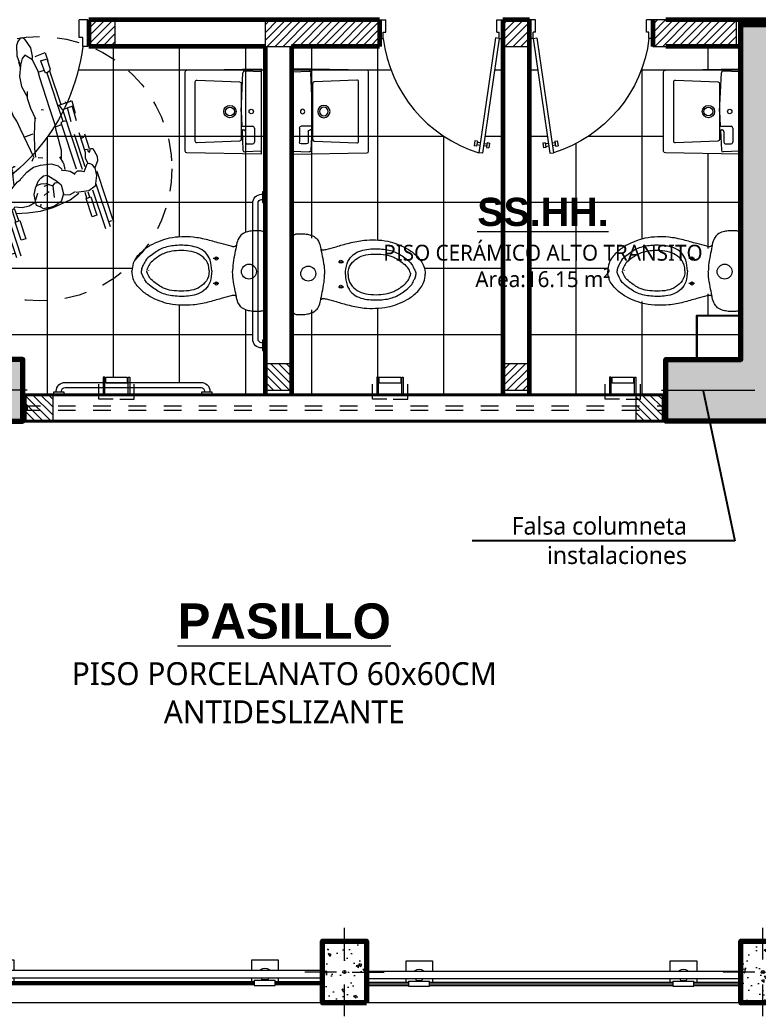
# Model space of a CAD drawing. Header units: millimetres. Extents: x 1 to 121, y 0 to 90.
# Drawn here: x 41.85 to 46.04, y 57.42 to 63.07 of the extents above; entities that cross this region are included whole.
import ezdxf
from ezdxf import colors
from ezdxf.entities.mleader import LeaderData, LeaderLine
from ezdxf.math import Vec2, Vec3

# ---------------------------------------------------------------- set-up
doc = ezdxf.new("R2010")
doc.units = ezdxf.units.MM
doc.linetypes.add('DASHED2', pattern=[0.375, 0.25, -0.125])
doc.linetypes.add('HIDDEN', pattern=[9.525, 6.35, -3.175])
for name, color, linetype, lineweight in [('05', 152, 'Continuous', 50), ('A-FLOR-HRAL', 11, 'Continuous', 9), ('COLUMNAS 50', 32, 'Continuous', 70), ('COLUMNETASSS', 211, 'Continuous', 20), ('Cotas varias El', 253, 'Continuous', 13), ('Equipamiento SR', 23, 'Continuous', 0), ('GRAFO 0 BLANCO', 7, 'Continuous', 0), ('GYF-RESERVORIOS', 14, 'Continuous', 30), ('Hatch', 251, 'Continuous', 0), ('letras sr', 7, 'Continuous', 5), ('Lineas Referencia', 73, 'Continuous', 13), ('muro bajo', 191, 'Continuous', 40), ('Muros el', 144, 'Continuous', 60), ('Proyeccciones', 1, 'DASHED2', 18), ('Puertas El', 21, 'Continuous', 15), ('Sanitarios el', 141, 'Continuous', 15), ('Structural - Bearing_Pen_No__20', 1, 'Continuous', 0), ('texturas', 252, 'Continuous', 0), ('Vanos', 140, 'Continuous', 5), ('VENTANAS  50', 161, 'Continuous', 9)]:
    doc.layers.add(name, color=color, linetype=linetype, lineweight=lineweight)
doc.styles.add('Generales', font='trebuc.ttf', dxfattribs={"height": 0.1})
doc.styles.add('Santa Rosa 1 50', font='trebuc.ttf')
pattern_1 = [(315, (-88.702768, -88.929755), (0.0224506403, 0.0224506403), [])]

# ---------------------------------------------------------------- blocks, each defined once
blk = doc.blocks.new('INODFLUX-P')
at = {"layer": 'Sanitarios el'}
for p, q in [((0.023, 0.2288), (0.0672, 0.2288)), ((0, -0.2121), (0, 0.2126)), ((0, 0.1438), (0, -0.0981)), ((0.2582, 0.0706), (0.2891, 0.0706)), ((0.2582, -0.071), (0.2891, -0.071)), ((0.023, -0.2282), (0.023, -0.2282)), ((0.023, -0.2282), (0.0672, -0.2282))]:
    blk.add_line(p, q, dxfattribs=at)
for centre, radius in [((0.2717, 0.0706), 0.00872), ((0.0867, 0.0033), 0.0425), ((0.2717, -0.071), 0.00872)]:
    blk.add_circle(centre, radius, dxfattribs=at)
for points in [[(0, 0.2126), (0.0044, 0.2213), (0.0135, 0.2274), (0.023, 0.2288)], [(0.0672, 0.2288), (0.0955, 0.223), (0.1264, 0.2081), (0.1445, 0.1864), (0.157, 0.1508), (0.1588, 0.1386)], [(0.1874, 0.1409), (0.2442, 0.1561), (0.3196, 0.1768), (0.4039, 0.1925), (0.4675, 0.1942), (0.5389, 0.1866), (0.5904, 0.1708), (0.6481, 0.1445), (0.701, 0.1046), (0.7429, 0.0445), (0.7506, -0.0003)], [(0.1579, 0.145), (0.1674, 0.1389), (0.1874, 0.1409)], [(0.2977, -0.0011), (0.3073, 0.0603), (0.3337, 0.1031), (0.3743, 0.1291), (0.42, 0.1406), (0.5047, 0.1425), (0.5802, 0.1255), (0.6419, 0.087), (0.6742, 0.0556), (0.6882, 0.0286), (0.6966, 0.0076), (0.6966, -0.0011)], [(0.1874, -0.1404), (0.2442, -0.1556), (0.3196, -0.1762), (0.4039, -0.192), (0.4675, -0.1937), (0.5389, -0.1861), (0.5904, -0.1703), (0.6481, -0.144), (0.701, -0.1041), (0.7429, -0.0439), (0.7506, 0.0009)], [(0.2977, -0.0011), (0.3073, -0.0624), (0.3337, -0.1052), (0.3743, -0.1312), (0.42, -0.1427), (0.5047, -0.1446), (0.5802, -0.1276), (0.6419, -0.0891), (0.6742, -0.0577), (0.6882, -0.0307), (0.6966, -0.0097), (0.6966, -0.0011)], [(0.0672, -0.2282), (0.0955, -0.2225), (0.1264, -0.2075), (0.1445, -0.1859), (0.157, -0.1503), (0.1588, -0.1381)], [(0.1579, -0.1444), (0.1674, -0.1384), (0.1874, -0.1404)], [(0, -0.2121), (0.0044, -0.2208), (0.0135, -0.2269), (0.023, -0.2282)]]:
    blk.add_spline(points, degree=3, dxfattribs=at)
for points, knots in [([(0.1588, 0.1386), (0.1623, 0.1223), (0.1698, 0.0871), (0.1777, 0.0409), (0.1792, 0.0109), (0.1796, 0.0003)], [0, 0, 0, 0, 0.0500478, 0.1080759, 0.1401372, 0.1401372, 0.1401372, 0.1401372]), ([(0.3131, -0.0011), (0.3106, 0.0471), (0.3384, 0.0711), (0.391, 0.1086), (0.4315, 0.1145), (0.5072, 0.1138), (0.5432, 0.1094), (0.5901, 0.088), (0.6081, 0.0754), (0.6383, 0.0517), (0.6458, 0.0447), (0.6554, 0.0285), (0.6616, 0.0158), (0.666, 0.0062), (0.6666, 0.0045), (0.6667, 0.0043)], [0, 0, 0, 0, 0.1299393, 0.1299393, 0.2598787, 0.2598787, 0.374754, 0.374754, 0.445792, 0.445792, 0.4942707, 0.4942707, 0.5266072, 0.5266072, 0.535214, 0.535214, 0.535214, 0.535214]), ([(0.1588, -0.1381), (0.1623, -0.1218), (0.1698, -0.0866), (0.1777, -0.0404), (0.1792, -0.0104), (0.1796, 0.0003)], [0, 0, 0, 0, 0.0500478, 0.1080759, 0.1401372, 0.1401372, 0.1401372, 0.1401372]), ([(0.3131, -0.0011), (0.3106, -0.0492), (0.3384, -0.0732), (0.391, -0.1107), (0.4315, -0.1166), (0.5072, -0.1159), (0.5432, -0.1115), (0.5901, -0.0901), (0.6081, -0.0775), (0.6383, -0.0539), (0.6458, -0.0468), (0.6554, -0.0306), (0.6616, -0.0179), (0.666, -0.0083), (0.6666, -0.0066), (0.6667, -0.0064)], [0, 0, 0, 0, 0.1299393, 0.1299393, 0.2598787, 0.2598787, 0.374754, 0.374754, 0.445792, 0.445792, 0.4942707, 0.4942707, 0.5266072, 0.5266072, 0.535214, 0.535214, 0.535214, 0.535214])]:
    blk.add_open_spline(points, degree=3, knots=knots, dxfattribs=at)
for points in [[(0.6667, 0.0043), (0.6667, 0.0041), (0.6667, 0.003), (0.6666, 0.0005)], [(0.6567, -0.0046), (0.6567, -0.0042), (0.6567, -0.0037), (0.6566, -0.0032)], [(0.6667, -0.0064), (0.6667, -0.0062), (0.6667, -0.0051), (0.6666, -0.0027)]]:
    blk.add_open_spline(points, degree=3, dxfattribs=at)
blk.add_point((0, 0), dxfattribs=at)
blk = doc.blocks.new('LAVAT1-P')
for p, q in [((-0.2254, 0), (-0.2295, -0.094)), ((0.2254, 0), (0.2295, -0.094)), ((0, -0.114), (-0.2199, -0.1044)), ((0, -0.114), (0.0814, -0.1105)), ((0.1054, -0.1094), (0.2199, -0.1044))]:
    blk.add_line(p, q)
at = {"color": 250}
for p, q in [((0.0838, -0.104), (0.0838, -0.0495)), ((0.0938, -0.0395), (0.1738, -0.0395)), ((0.1838, -0.0795), (0.1838, -0.0495)), ((0.1038, -0.104), (0.1038, -0.0995)), ((0.1138, -0.0895), (0.1738, -0.0895))]:
    blk.add_line(p, q, dxfattribs=at)
for points in [[(-0.2415, 0), (0.2415, 0), (0.2351, -0.4222, -0.409814), (0.2251, -0.432), (-0.2251, -0.432, -0.409814), (-0.2351, -0.4222)], [(-0.1679, -0.1236, -0.40154), (-0.1579, -0.114), (0.0738, -0.114), (0.1138, -0.114), (0.1579, -0.114, -0.40154), (0.1679, -0.1236), (0.1784, -0.3646, -0.427002), (0.1684, -0.375), (-0.1684, -0.375, -0.427002), (-0.1784, -0.3646)]]:
    blk.add_lwpolyline(points, format="xyb", close=True)
for centre, radius in [((0, -0.057), 0.0125), ((0, -0.178), 0.025)]:
    blk.add_circle(centre, radius, dxfattribs=at)
blk.add_circle((0, -0.178), 0.035)
for centre, start, end in [((0.0938, -0.0495), 90, 180), ((0.1738, -0.0495), 360, 90), ((0.0738, -0.104), 270, 360), ((0.1138, -0.0995), 90, 180), ((0.1138, -0.104), 180, 270), ((0.1738, -0.0795), 270, 0)]:
    blk.add_arc(centre, 0.01, start, end, dxfattribs=at)
for centre, start, end in [((-0.2195, -0.0944), 177.5097, 267.5097), ((0.2195, -0.0944), 272.4903, 2.4903)]:
    blk.add_arc(centre, 0.01, start, end)
blk = doc.blocks.new('puerta 1.00')
at = {"layer": 'Puertas El'}
for p, q in [((165.7653, -11.935), (165.7653, -11.885)), ((165.9153, -11.915), (165.8653, -11.915)), ((165.8653, -11.935), (165.8653, -11.915)), ((165.9153, -11.915), (165.9109, -11.9447)), ((165.9153, -11.915), (165.9153, -11.885)), ((165.9153, -11.915), (166.8454, -12.0506)), ((165.8653, -11.935), (165.7653, -11.935)), ((165.9109, -11.9447), (166.8411, -12.0803)), ((166.76, -12.0129), (166.7629, -11.9931)), ((166.76, -12.0129), (166.7996, -12.0187)), ((166.7629, -11.9931), (166.8024, -11.9989)), ((166.7663, -12.0391), (166.7699, -12.0143)), ((166.7897, -12.0172), (166.7861, -12.042)), ((166.7996, -12.0187), (166.8024, -11.9989)), ((166.7484, -12.0921), (166.7456, -12.1118)), ((166.7484, -12.0921), (166.788, -12.0978)), ((166.7619, -12.0688), (166.7583, -12.0935)), ((166.7817, -12.0716), (166.7781, -12.0964)), ((166.8454, -12.0506), (166.8411, -12.0803)), ((166.8454, -12.0506), (166.8411, -12.0803)), ((166.8454, -12.0506), (166.8411, -12.0803)), ((166.7456, -12.1118), (166.7851, -12.1176)), ((166.788, -12.0978), (166.7851, -12.1176)), ((165.7653, -12.855), (165.7653, -12.835)), ((165.7653, -12.885), (165.7653, -12.835)), ((165.8653, -12.835), (165.7653, -12.835)), ((165.8653, -12.855), (165.8653, -12.835)), ((165.9153, -12.855), (165.8653, -12.855)), ((165.9153, -12.885), (165.9153, -12.855))]:
    blk.add_line(p, q, dxfattribs=at)
at = {"layer": 'Puertas El', "linetype": 'ByBlock'}
blk.add_arc((165.7822, -11.7554), 1.1076, 276.8989, 342.9435, dxfattribs=at)
blk = doc.blocks.new('DISCAPACITADO-1')
at = {"layer": 'Proyeccciones', "linetype": 'HIDDEN', "ltscale": 1.5}
for p, q in [((682410.6526, 9286072.4771), (682410.7225, 9286072.2423)), ((682410.7473, 9286072.2616), (682410.6806, 9286072.4854)), ((682410.7128, 9286072.4666), (682410.6897, 9286072.4597)), ((682410.7775, 9286072.2677), (682410.7146, 9286072.4788)), ((682410.624, 9286072.3798), (682410.6509, 9286072.3878)), ((682410.6552, 9286072.2751), (682410.624, 9286072.3798)), ((682410.6509, 9286072.3878), (682410.6821, 9286072.2832)), ((682410.142, 9286072.3281), (682410.2148, 9286072.0836)), ((682410.2363, 9286072.1138), (682410.1699, 9286072.3364)), ((682410.2097, 9286072.0094), (682410.1232, 9286072.2995)), ((682410.1347, 9286072.2941), (682410.1499, 9286072.2986)), ((682410.2171, 9286072.2585), (682410.244, 9286072.2665)), ((682410.244, 9286072.2665), (682410.2752, 9286072.1619)), ((682410.6821, 9286072.2832), (682410.6552, 9286072.2751)), ((682410.6611, 9286072.2762), (682410.6803, 9286072.2119)), ((682410.6766, 9286072.2815), (682410.6948, 9286072.2207)), ((682410.2483, 9286072.1539), (682410.2171, 9286072.2585)), ((682410.4631, 9286072.2081), (682410.3661, 9286072.1674)), ((682410.4563, 9286072.1997), (682410.4833, 9286072.2085)), ((682410.5356, 9286072.2254), (682410.4631, 9286072.2081)), ((682410.4833, 9286072.2085), (682410.498, 9286072.2084)), ((682410.498, 9286072.2084), (682410.516, 9286072.2135)), ((682410.516, 9286072.2135), (682410.5371, 9286072.2015)), ((682410.6095, 9286072.234), (682410.5356, 9286072.2254)), ((682410.6736, 9286072.2343), (682410.6095, 9286072.234)), ((682410.6855, 9286072.2066), (682410.6796, 9286072.1963)), ((682410.7607, 9286072.26), (682410.6855, 9286072.2066)), ((682410.7832, 9286072.2575), (682410.7607, 9286072.26)), ((682410.7993, 9286072.2452), (682410.7832, 9286072.2575)), ((682410.8361, 9286072.1704), (682410.7993, 9286072.2452)), ((682410.2752, 9286072.1619), (682410.2483, 9286072.1539)), ((682410.2542, 9286072.1549), (682410.2624, 9286072.1275)), ((682410.2697, 9286072.1602), (682410.2793, 9286072.1281)), ((682410.3661, 9286072.1674), (682410.3153, 9286072.1306)), ((682410.4028, 9286072.1317), (682410.4173, 9286072.1752)), ((682410.4173, 9286072.1752), (682410.4563, 9286072.1997)), ((682410.4607, 9286072.0849), (682410.4563, 9286072.1503)), ((682410.533, 9286072.2018), (682410.5312, 9286072.1861)), ((682410.5371, 9286072.2015), (682410.5571, 9286072.1932)), ((682410.5503, 9286072.1256), (682410.5625, 9286072.1632)), ((682410.5571, 9286072.1932), (682410.563, 9286072.168)), ((682410.563, 9286072.168), (682410.569, 9286072.1315)), ((682410.5989, 9286072.1945), (682410.566, 9286072.1753)), ((682410.6392, 9286072.2018), (682410.5989, 9286072.1945)), ((682410.6796, 9286072.1963), (682410.6392, 9286072.2018)), ((682410.8015, 9286072.1202), (682410.7657, 9286072.1497)), ((682410.8365, 9286072.1545), (682410.8289, 9286072.1399)), ((682410.8376, 9286072.1555), (682410.8361, 9286072.1704)), ((682410.8649, 9286072.126), (682410.8376, 9286072.1555)), ((682410.2123, 9286072.0338), (682410.222, 9286072.0949)), ((682410.222, 9286072.0949), (682410.2576, 9286072.1188)), ((682410.2576, 9286072.1188), (682410.3307, 9286072.1261)), ((682410.3351, 9286072.1231), (682410.3662, 9286072.1394)), ((682410.3662, 9286072.1394), (682410.4055, 9286072.1401)), ((682410.4143, 9286072.0804), (682410.4028, 9286072.1317)), ((682410.4949, 9286072.1239), (682410.4828, 9286072.1162)), ((682410.5126, 9286072.1387), (682410.4949, 9286072.1239)), ((682410.569, 9286072.1315), (682410.5581, 9286072.0879)), ((682410.6982, 9286072.1009), (682410.6804, 9286072.0771)), ((682410.7061, 9286072.1274), (682410.6982, 9286072.1009)), ((682410.7232, 9286072.1153), (682410.7017, 9286072.109)), ((682410.704, 9286072.0969), (682410.78, 9286071.842)), ((682410.7649, 9286072.1478), (682410.7232, 9286072.1153)), ((682410.8288, 9286071.7837), (682410.7308, 9286072.1123)), ((682410.7564, 9286072.1289), (682410.8135, 9286071.9372)), ((682410.8415, 9286071.9455), (682410.7884, 9286072.1235)), ((682410.8289, 9286072.1399), (682410.8015, 9286072.1202)), ((682410.8064, 9286072.1227), (682410.817, 9286072.0848)), ((682410.8712, 9286072.0846), (682410.8649, 9286072.126)), ((682410.4387, 9286072.0575), (682410.4143, 9286072.0804)), ((682410.447, 9286072.0688), (682410.4339, 9286072.0662)), ((682410.4925, 9286072.0233), (682410.4387, 9286072.0575)), ((682410.4615, 9286072.0843), (682410.447, 9286072.0688)), ((682410.4993, 9286072.0707), (682410.4615, 9286072.0843)), ((682410.5096, 9286072.0848), (682410.4839, 9286072.0769)), ((682410.5272, 9286072.0707), (682410.4993, 9286072.0707)), ((682410.5283, 9286072.0391), (682410.5126, 9286072.0272)), ((682410.5478, 9286072.0789), (682410.5272, 9286072.0707)), ((682410.5429, 9286072.0558), (682410.5283, 9286072.0391)), ((682410.5531, 9286072.0821), (682410.5429, 9286072.0558)), ((682410.5581, 9286072.0879), (682410.5478, 9286072.0789)), ((682410.6522, 9286072.0502), (682410.6059, 9286072.002)), ((682410.6606, 9286072.0565), (682410.6434, 9286072.0452)), ((682410.6804, 9286072.0771), (682410.6606, 9286072.0565)), ((682410.6862, 9286072.0279), (682410.6827, 9286072.0738)), ((682410.817, 9286072.0848), (682410.837, 9286072.058)), ((682410.837, 9286072.058), (682410.8437, 9286072.0404)), ((682410.8437, 9286072.0404), (682410.8562, 9286072.0398)), ((682410.853, 9286072.0741), (682410.8631, 9286072.0774)), ((682410.8584, 9286072.0464), (682410.853, 9286072.0741)), ((682410.8584, 9286072.0464), (682410.8562, 9286072.0398)), ((682410.8591, 9286072.0593), (682410.8712, 9286072.0846)), ((682410.2033, 9286071.9501), (682410.2202, 9286071.9903)), ((682410.2202, 9286071.9903), (682410.2123, 9286072.0338)), ((682410.2202, 9286071.9903), (682410.2328, 9286071.9723)), ((682410.2806, 9286072.0108), (682410.2619, 9286071.966)), ((682410.3309, 9286071.7965), (682410.2758, 9286071.9812)), ((682410.2974, 9286072.0052), (682410.2853, 9286072.0081)), ((682410.3935, 9286071.654), (682410.2915, 9286071.9963)), ((682410.3182, 9286072.0033), (682410.2974, 9286072.0052)), ((682410.338, 9286072.02), (682410.3182, 9286072.0033)), ((682410.3236, 9286071.9939), (682410.4024, 9286071.7295)), ((682410.3597, 9286072.0056), (682410.3319, 9286072.0234)), ((682410.3831, 9286071.9993), (682410.3597, 9286072.0056)), ((682410.409, 9286071.9977), (682410.3831, 9286071.9993)), ((682410.3881, 9286071.9945), (682410.3954, 9286071.9585)), ((682410.4272, 9286071.9722), (682410.4059, 9286071.9943)), ((682410.5126, 9286072.0272), (682410.4925, 9286072.0233)), ((682410.6059, 9286072.002), (682410.5673, 9286071.9761)), ((682410.6921, 9286071.9788), (682410.6799, 9286071.969)), ((682410.688, 9286071.999), (682410.6862, 9286072.0279)), ((682410.7033, 9286071.9524), (682410.6869, 9286071.9937)), ((682410.8563, 9286071.9853), (682410.8332, 9286071.9784)), ((682410.8645, 9286071.9757), (682410.848, 9286072.0312)), ((682410.2043, 9286071.9245), (682410.2033, 9286071.9501)), ((682410.2288, 9286071.8809), (682410.2043, 9286071.9245)), ((682410.2328, 9286071.9723), (682410.2499, 9286071.9648)), ((682410.2499, 9286071.9648), (682410.2619, 9286071.966)), ((682410.257, 9286071.9652), (682410.2708, 9286071.9355)), ((682410.2708, 9286071.9355), (682410.2693, 9286071.8996)), ((682410.3974, 9286071.9565), (682410.4159, 9286071.9209)), ((682410.4082, 9286071.9318), (682410.4068, 9286071.8854)), ((682410.4675, 9286071.9604), (682410.4272, 9286071.9722)), ((682410.5281, 9286071.9654), (682410.4675, 9286071.9604)), ((682410.5136, 9286071.9259), (682410.5398, 9286071.9229)), ((682410.5673, 9286071.9761), (682410.5281, 9286071.9654)), ((682410.562, 9286071.9221), (682410.6349, 9286071.757)), ((682410.5674, 9286071.9254), (682410.5763, 9286071.9422)), ((682410.6799, 9286071.969), (682410.6708, 9286071.9689)), ((682410.7285, 9286071.8364), (682410.7033, 9286071.9524)), ((682410.2405, 9286071.879), (682410.2288, 9286071.8809)), ((682410.2474, 9286071.9001), (682410.2405, 9286071.879)), ((682410.255, 9286071.8955), (682410.2474, 9286071.9001)), ((682410.2731, 9286071.7964), (682410.2485, 9286071.8793)), ((682410.2584, 9286071.8832), (682410.255, 9286071.8955)), ((682410.2741, 9286071.8839), (682410.2584, 9286071.8832)), ((682410.2693, 9286071.9007), (682410.3029, 9286071.7882)), ((682410.4068, 9286071.8854), (682410.435, 9286071.7636)), ((682410.5584, 9286071.8696), (682410.5549, 9286071.9194)), ((682410.5585, 9286071.7898), (682410.5584, 9286071.8696)), ((682410.8346, 9286071.8722), (682410.8578, 9286071.7943)), ((682410.8855, 9286071.8006), (682410.8618, 9286071.8803)), ((682410.2946, 9286071.8187), (682410.2768, 9286071.8134)), ((682410.724, 9286071.821), (682410.7285, 9286071.8364)), ((682410.7401, 9286071.8127), (682410.7275, 9286071.8361)), ((682410.7755, 9286071.8486), (682410.7322, 9286071.8364)), ((682410.7445, 9286071.7834), (682410.7401, 9286071.8127)), ((682410.78, 9286071.842), (682410.7897, 9286071.8401)), ((682410.7897, 9286071.8401), (682410.8017, 9286071.8437)), ((682410.7931, 9286071.8406), (682410.8771, 9286071.559)), ((682410.8017, 9286071.8437), (682410.8088, 9286071.8506)), ((682410.9009, 9286071.774), (682410.8799, 9286071.8425)), ((682410.435, 9286071.7636), (682410.4348, 9286071.7458)), ((682410.5522, 9286071.6956), (682410.5585, 9286071.7898)), ((682410.6111, 9286071.8017), (682410.5632, 9286071.7871)), ((682410.6349, 9286071.757), (682410.6536, 9286071.7114)), ((682410.773, 9286071.7441), (682410.7408, 9286071.7875)), ((682410.8199, 9286071.7498), (682410.9009, 9286071.774)), ((682410.8286, 9286071.7834), (682410.8276, 9286071.7527)), ((682410.8288, 9286071.7837), (682410.8921, 9286071.8026)), ((682410.895, 9286071.562), (682410.8375, 9286071.7551)), ((682410.8671, 9286071.7629), (682410.8679, 9286071.7604)), ((682410.3381, 9286071.6375), (682410.3181, 9286071.7178)), ((682410.3457, 9286071.7246), (682410.3653, 9286071.6458)), ((682410.3833, 9286071.719), (682410.3736, 9286071.7209)), ((682410.3953, 9286071.7225), (682410.3833, 9286071.719)), ((682410.3922, 9286071.7211), (682410.4761, 9286071.4394)), ((682410.4024, 9286071.7295), (682410.3953, 9286071.7225)), ((682410.4326, 9286071.7486), (682410.3996, 9286071.7383)), ((682410.4348, 9286071.7458), (682410.4655, 9286071.6471)), ((682410.574, 9286071.6402), (682410.5485, 9286071.7023)), ((682410.6536, 9286071.7114), (682410.6727, 9286071.6822)), ((682410.7892, 9286071.713), (682410.773, 9286071.7441)), ((682410.8082, 9286071.6714), (682410.7892, 9286071.713)), ((682410.3385, 9286071.6063), (682410.3217, 9286071.676)), ((682410.3935, 9286071.654), (682410.3315, 9286071.6355)), ((682410.3938, 9286071.6539), (682410.4115, 9286071.6287)), ((682410.4655, 9286071.6471), (682410.5164, 9286071.4706)), ((682410.5008, 9286071.6532), (682410.5139, 9286071.6517)), ((682410.5911, 9286071.5825), (682410.574, 9286071.6402)), ((682410.6727, 9286071.6822), (682410.7136, 9286071.5718)), ((682410.6727, 9286071.6822), (682410.6765, 9286071.6813)), ((682410.8282, 9286071.5611), (682410.8082, 9286071.6714)), ((682410.8585, 9286071.5618), (682410.8147, 9286071.6477)), ((682410.4195, 9286071.6305), (682410.3385, 9286071.6064)), ((682410.3462, 9286071.6046), (682410.3453, 9286071.6083)), ((682410.3725, 9286071.6165), (682410.3738, 9286071.6114)), ((682410.4594, 9286071.4322), (682410.4019, 9286071.6253)), ((682410.591, 9286071.5452), (682410.5911, 9286071.5825)), ((682410.6216, 9286071.5152), (682410.5928, 9286071.5717)), ((682410.7136, 9286071.5718), (682410.7366, 9286071.5157)), ((682410.8536, 9286071.5188), (682410.856, 9286071.5524)), ((682410.856, 9286071.5524), (682410.8585, 9286071.5618)), ((682410.8565, 9286071.5359), (682410.8686, 9286071.5381)), ((682410.8691, 9286071.5418), (682410.8712, 9286071.5566)), ((682410.8872, 9286071.4845), (682410.8691, 9286071.5418)), ((682410.8712, 9286071.5566), (682410.8824, 9286071.5622)), ((682410.8824, 9286071.5622), (682410.8975, 9286071.5596)), ((682410.8975, 9286071.5596), (682410.9136, 9286071.4984)), ((682410.5164, 9286071.4706), (682410.5253, 9286071.4339)), ((682410.6303, 9286071.4587), (682410.6216, 9286071.5152)), ((682410.7366, 9286071.5157), (682410.7525, 9286071.4947)), ((682410.7554, 9286071.4563), (682410.7455, 9286071.5017)), ((682410.7525, 9286071.4947), (682410.7955, 9286071.4427)), ((682410.8308, 9286071.4312), (682410.8455, 9286071.4795)), ((682410.8455, 9286071.4795), (682410.8536, 9286071.5188)), ((682410.8689, 9286071.4722), (682410.8541, 9286071.5037)), ((682410.8857, 9286071.4296), (682410.8689, 9286071.4722)), ((682410.8872, 9286071.4845), (682410.9161, 9286071.4926)), ((682410.9138, 9286071.5001), (682410.929, 9286071.4567)), ((682410.4557, 9286071.4223), (682410.4596, 9286071.4349)), ((682410.4738, 9286071.3643), (682410.4557, 9286071.4223)), ((682410.4596, 9286071.4349), (682410.4746, 9286071.4431)), ((682410.4756, 9286071.4432), (682410.4832, 9286071.4426)), ((682410.4832, 9286071.4426), (682410.4907, 9286071.4296)), ((682410.5092, 9286071.374), (682410.4907, 9286071.4296)), ((682410.4918, 9286071.4299), (682410.5203, 9286071.4376)), ((682410.5253, 9286071.4339), (682410.5536, 9286071.3672)), ((682410.6232, 9286071.3958), (682410.6303, 9286071.4587)), ((682410.7649, 9286071.426), (682410.7554, 9286071.4563)), ((682410.7704, 9286071.4198), (682410.7649, 9286071.426)), ((682410.7917, 9286071.4247), (682410.7704, 9286071.4198)), ((682410.7937, 9286071.4412), (682410.7914, 9286071.4215)), ((682410.7914, 9286071.4215), (682410.8001, 9286071.3949)), ((682410.7955, 9286071.4427), (682410.8308, 9286071.4312)), ((682410.929, 9286071.4567), (682410.8795, 9286071.4452)), ((682410.8932, 9286071.3834), (682410.8857, 9286071.4296)), ((682410.4814, 9286071.3292), (682410.4684, 9286071.3755)), ((682410.5092, 9286071.374), (682410.4777, 9286071.3649)), ((682410.5545, 9286071.3592), (682410.553, 9286071.3461)), ((682410.5536, 9286071.3672), (682410.597, 9286071.3393)), ((682410.597, 9286071.3393), (682410.6124, 9286071.3573)), ((682410.6124, 9286071.3573), (682410.6232, 9286071.3958)), ((682410.6336, 9286071.376), (682410.6249, 9286071.4115)), ((682410.6431, 9286071.3417), (682410.625, 9286071.3932)), ((682410.8001, 9286071.3949), (682410.8322, 9286071.348)), ((682410.8858, 9286071.3509), (682410.8932, 9286071.3834)), ((682410.4825, 9286071.3293), (682410.5409, 9286071.3493)), ((682410.553, 9286071.3461), (682410.5626, 9286071.2979)), ((682410.6428, 9286071.2832), (682410.6431, 9286071.3417)), ((682410.8322, 9286071.348), (682410.853, 9286071.3317)), ((682410.853, 9286071.3317), (682410.8681, 9286071.3323)), ((682410.8681, 9286071.3323), (682410.8858, 9286071.3509)), ((682410.5626, 9286071.2979), (682410.594, 9286071.2481)), ((682410.594, 9286071.2481), (682410.6101, 9286071.2398)), ((682410.6207, 9286071.2426), (682410.6338, 9286071.2605)), ((682410.6338, 9286071.2605), (682410.6428, 9286071.2832)), ((682410.6101, 9286071.2398), (682410.6207, 9286071.2426))]:
    blk.add_line(p, q, dxfattribs=at)
at = {"layer": 'Proyeccciones', "linetype": 'HIDDEN', "ltscale": 0.02}
blk.add_circle((682410.5323, 9286071.9856), 0.75, dxfattribs=at)
blk = doc.blocks.new('H-6')
at = {"linetype": 'HIDDEN', "ltscale": 0.1}
for points in [[(0, 0.0371), (0, 0.1188), (-0.0844, 0.1188)], [(0, 0), (0, -0.0816), (-0.0844, -0.0817)]]:
    blk.add_lwpolyline(points, dxfattribs=at)
for points in [[(-0.0251, 0.0936), (-0.0251, 0.0846), (-0.1251, 0.0846), (-0.1251, 0.0936)], [(-0.0901, -0.0424), (-0.1251, -0.0424), (-0.1251, 0.0796), (-0.0901, 0.0796)], [(-0.0251, -0.0564), (-0.0251, -0.0474), (-0.1251, -0.0474), (-0.1251, -0.0564)]]:
    blk.add_lwpolyline(points, close=True)
blk = doc.blocks.new('A$C177A501D')
at = {"layer": 'GRAFO 0 BLANCO'}
for p, q in [((0.835, 0.1), (0.0635, 0.1)), ((0.835, 0.07), (0.0635, 0.07)), ((0.0135, 0.05), (0.0135, 0.045)), ((0.0435, 0.05), (0.0435, 0.045)), ((0.855, 0.045), (0.855, 0.05)), ((0.885, 0.045), (0.885, 0.05))]:
    blk.add_line(p, q, dxfattribs=at)
for points in [[(0.06, 0.045), (0.06, 0.03), (0, 0.03), (0, 0.045)], [(0.9, 0.045), (0.9, 0.03), (0.84, 0.03), (0.84, 0.045)]]:
    blk.add_lwpolyline(points, close=True, dxfattribs=at)
for centre, radius, start, end in [((0.0635, 0.05), 0.05, 90, 180), ((0.0635, 0.05), 0.02, 90, 180), ((0.835, 0.05), 0.05, 0.018, 90), ((0.835, 0.05), 0.02, 0.018, 90)]:
    blk.add_arc(centre, radius, start, end, dxfattribs=at)
blk = doc.blocks.new('Columna 1.10 x0.30')
at = {"true_color": 0xc7c8ca}
h = blk.add_hatch(color=9, dxfattribs=at)
h.dxf.hatch_style = 1
h.paths.add_polyline_path([(-234.8493, 113.8066), (-235.9493, 113.8066), (-235.9493, 113.4566), (-234.8493, 113.4566)])
h.paths.add_polyline_path([(-235.3906, 113.6316, -1), (-235.408, 113.6316, -1)], flags=16)
at = {"layer": 'COLUMNAS 50', "color": 1, "linetype": 'Continuous', "lineweight": 5}
for p, q in [((-235.3993, 113.8732), (-235.3993, 113.6932)), ((-235.9743, 113.6316), (-235.4443, 113.6316)), ((-234.8243, 113.6316), (-235.3543, 113.6316)), ((-235.3993, 113.5616), (-235.3993, 113.3816))]:
    blk.add_line(p, q, dxfattribs=at)
at = {"layer": 'COLUMNAS 50', "linetype": 'Continuous'}
blk.add_lwpolyline([(-235.9493, 113.4566), (-234.8493, 113.4566), (-234.8493, 113.8066), (-235.9493, 113.8066)], close=True, dxfattribs=at)
at = {"layer": 'COLUMNAS 50', "color": 1, "linetype": 'Continuous', "lineweight": 5}
blk.add_circle((-235.3993, 113.6316), 0.00871, dxfattribs=at)
blk.add_point((-235.3993, 113.6316), dxfattribs=at)
blk = doc.blocks.new('columna pasillos')
at = {"layer": 'GRAFO 0 BLANCO'}
h = blk.add_hatch(dxfattribs=at)
h.set_pattern_fill('AR-CONC', color=256, scale=0.024, angle=-90)
h.set_pattern_definition([(320, (0, 0), (-0.015060515, -0.17214244), [0.018, -0.198]), (265, (0, 0), (0.18052611, 0.03330032), [0.0144, -0.1584]), (10.45144, (-0.00126, -0.01435), (0.1654656, -0.13884213), [0.01529765, -0.16827411]), (316.1842, (0.048, -7e-10), (-0.03972463, -0.25613792), [0.027, -0.297]), (6.63563, (0.0447, -0.02134), (0.23378846, -0.22431887), [0.02294648, -0.2524113]), (261.18416, (0.048, -7e-10), (0.23378846, -0.22431887), [0.0216, -0.2376]), (291, (0.036, -0.024), (-0.096628536, -0.14325769), [0.018, -0.198]), (236, (0.036, -0.024), (0.17403601, -0.05839568), [0.0144, -0.1584]), (341.45144, (0.02795, -0.03594), (0.07740747, -0.20165337), [0.01529765, -0.16827411]), (307.5, (0, 0), (0.079894525, -0.002918366), [0, -0.15648, 0, -0.1608, 0, -0.159]), (277.5, (0, 0), (0.09465881, -0.06313669), [0, -0.09168, 0, -0.15288, 0, -0.0606]), (237.5, (7e-10, 0.05352), (-0.005413171, -0.128117385), [0, -0.06, 0, -0.1872, 0, -0.2484]), (227.5, (1e-09, 0.07752), (0.024025194, -0.13996468), [0, -0.078, 0, -0.12432, 0, -0.1764])])
h.paths.add_polyline_path([(-235.5347, 35.024), (-235.7847, 35.024), (-235.7847, 34.674), (-235.5347, 34.674)])
h.paths.add_polyline_path([(-235.651, 34.849, -1), (-235.6684, 34.849, -1)], flags=16)
at = {"layer": 'COLUMNAS 50', "color": 1, "linetype": 'Continuous', "lineweight": 9}
for p, q in [((-235.6597, 35.099), (-235.6597, 34.919)), ((-235.7047, 34.849), (-235.8847, 34.849)), ((-235.6147, 34.849), (-235.4347, 34.849)), ((-235.6597, 34.779), (-235.6597, 34.599))]:
    blk.add_line(p, q, dxfattribs=at)
at = {"layer": 'COLUMNAS 50', "linetype": 'Continuous'}
blk.add_lwpolyline([(-235.7847, 35.024), (-235.5347, 35.024), (-235.5347, 34.674), (-235.7847, 34.674)], close=True, dxfattribs=at)
at = {"layer": 'COLUMNAS 50', "color": 1, "linetype": 'Continuous', "lineweight": 9}
blk.add_circle((-235.6597, 34.849), 0.00871, dxfattribs=at)
blk.add_point((-235.6597, 34.849), dxfattribs=at)
blk = doc.blocks.new('Barandilla - 50 x 12mm-V13-Nivel 2')
at = {"layer": 'A-FLOR-HRAL'}
for p, q in [((-26.7, 93), (-88, 93)), ((-88, 93), (-88, 18.2)), ((34.1, 93), (13.2, 93)), ((27, 79.4), (57, 79.4)), ((27, 79.4), (27, -39.6)), ((57, 79.4), (57, -39.6)), ((-88, 18.2), (-88, -56.6)), ((24.9, 2.6), (25.1, 33.6)), ((57, -39.6), (27, -39.6)), ((-88, -56.6), (-26.7, -56.6)), ((13.2, -56.6), (34.1, -56.6))]:
    blk.add_line(p, q, dxfattribs=at)
for centre, radius, start, end in [((-0.6, 18.2), 39.4, 144.0345, 215.4043), ((-19.3, -77.8), 119.9, 93.5424, 96.3187), ((-18.3, 114.4), 119.9, 285.3761, 291.1568), ((-19.3, -77.8), 119.9, 68.282, 74.1525), ((-18.3, 114.4), 119.9, 263.1201, 266.0112)]:
    blk.add_arc(centre, radius, start, end, dxfattribs=at)
blk = doc.blocks.new('Barandilla - 50 x 12mm-V14-Nivel 2')
at = {"layer": 'A-FLOR-HRAL'}
for p, q in [((-26.8, 93), (-88, 93)), ((-88, 93), (-88, 18.2)), ((34.1, 93), (13.1, 93)), ((27, 79.4), (57, 79.4)), ((27, 79.4), (27, -39.6)), ((57, 79.4), (57, -39.6)), ((-88, 18.2), (-88, -56.6)), ((24.9, 2.6), (25.1, 33.6)), ((57, -39.6), (27, -39.6)), ((-88, -56.6), (-26.8, -56.6)), ((13.1, -56.6), (34.1, -56.6))]:
    blk.add_line(p, q, dxfattribs=at)
for centre, radius, start, end in [((-0.6, 18.2), 39.4, 144.0345, 215.4043), ((-19.3, -77.8), 119.9, 93.584, 96.3187), ((-19.3, -77.8), 119.9, 68.282, 74.2079), ((-18.3, 114.4), 119.9, 285.3267, 291.1568), ((-18.3, 114.4), 119.9, 263.1201, 265.9625)]:
    blk.add_arc(centre, radius, start, end, dxfattribs=at)
blk = doc.blocks.new('Barandilla - Barandilla-558288-Nivel 2')
at = {"layer": 'A-FLOR-HRAL'}
for p, q in [((59622.7, 72183.7), (57497.7, 72183.7)), ((57497.7, 72143.7), (59622.7, 72143.7)), ((57497.7, 72122.8), (57730.8, 72122.8)), ((57497.7, 72114.8), (57730.8, 72114.8)), ((57497.7, 72113.3), (57730.8, 72113.3)), ((57849.8, 72122.8), (59230.8, 72122.8)), ((57849.8, 72114.8), (59230.8, 72114.8)), ((57849.8, 72113.3), (59230.8, 72113.3)), ((59349.8, 72122.8), (59622.7, 72122.8)), ((59349.8, 72114.8), (59622.7, 72114.8)), ((59349.8, 72113.3), (59622.7, 72113.3)), ((57497.7, 72105.3), (57730.8, 72105.3)), ((57849.8, 72105.3), (59230.8, 72105.3)), ((59349.8, 72105.3), (59622.7, 72105.3))]:
    blk.add_line(p, q, dxfattribs=at)
at = {"extrusion": (0, 0, -1), "zscale": -1, "rotation": 270.0000000000002}
for name, p in [('Barandilla - 50 x 12mm-V13-Nivel 2', (-57810.2, 72156.9)), ('Barandilla - 50 x 12mm-V14-Nivel 2', (-59310.2, 72156.9))]:
    blk.add_blockref(name, p, dxfattribs=at)
blk = doc.blocks.new('Barandilla - 50 x 12mm-V15-Nivel 2')
at = {"layer": 'A-FLOR-HRAL'}
for p, q in [((-26.7, 93), (-88, 93)), ((-88, 93), (-88, 18.2)), ((34.1, 93), (13.2, 93)), ((27, 79.4), (57, 79.4)), ((27, 79.4), (27, -39.6)), ((57, 79.4), (57, -39.6)), ((-88, 18.2), (-88, -56.6)), ((24.9, 2.6), (25.1, 33.6)), ((57, -39.6), (27, -39.6)), ((-88, -56.6), (-26.7, -56.6)), ((13.2, -56.6), (34.1, -56.6))]:
    blk.add_line(p, q, dxfattribs=at)
for centre, radius, start, end in [((-0.6, 18.2), 39.4, 144.0345, 215.4043), ((-19.3, -77.8), 119.9, 93.5424, 96.3187), ((-18.3, 114.4), 119.9, 285.3761, 291.1568), ((-19.3, -77.8), 119.9, 68.282, 74.1525), ((-18.3, 114.4), 119.9, 263.1201, 266.0112)]:
    blk.add_arc(centre, radius, start, end, dxfattribs=at)
blk = doc.blocks.new('Barandilla - 50 x 12mm-V16-Nivel 2')
at = {"layer": 'A-FLOR-HRAL'}
for p, q in [((-26.8, 93), (-88, 93)), ((-88, 93), (-88, 18.2)), ((34.1, 93), (13.1, 93)), ((27, 79.4), (57, 79.4)), ((27, 79.4), (27, -39.6)), ((57, 79.4), (57, -39.6)), ((-88, 18.2), (-88, -56.6)), ((24.9, 2.6), (25.1, 33.6)), ((57, -39.6), (27, -39.6)), ((-88, -56.6), (-26.8, -56.6)), ((13.1, -56.6), (34.1, -56.6))]:
    blk.add_line(p, q, dxfattribs=at)
for centre, radius, start, end in [((-0.6, 18.2), 39.4, 144.0345, 215.4043), ((-19.3, -77.8), 119.9, 93.584, 96.3187), ((-19.3, -77.8), 119.9, 68.282, 74.2079), ((-18.3, 114.4), 119.9, 285.3267, 291.1568), ((-18.3, 114.4), 119.9, 263.1201, 265.9625)]:
    blk.add_arc(centre, radius, start, end, dxfattribs=at)
blk = doc.blocks.new('Barandilla - Barandilla-558365-Nivel 2')
at = {"layer": 'A-FLOR-HRAL'}
for p, q in [((61997.7, 72178.7), (59872.7, 72178.7)), ((59872.7, 72138.7), (61997.7, 72138.7)), ((59872.7, 72117.8), (60105.8, 72117.8)), ((59872.7, 72109.8), (60105.8, 72109.8)), ((59872.7, 72108.3), (60105.8, 72108.3)), ((60224.8, 72117.8), (61605.8, 72117.8)), ((60224.8, 72109.8), (61605.8, 72109.8)), ((60224.8, 72108.3), (61605.8, 72108.3)), ((61724.8, 72117.8), (61997.7, 72117.8)), ((61724.8, 72109.8), (61997.7, 72109.8)), ((61724.8, 72108.3), (61997.7, 72108.3)), ((59872.7, 72100.3), (60105.8, 72100.3)), ((60224.8, 72100.3), (61605.8, 72100.3)), ((61724.8, 72100.3), (61997.7, 72100.3))]:
    blk.add_line(p, q, dxfattribs=at)
at = {"extrusion": (0, 0, -1), "zscale": -1, "rotation": 270.0000000000002}
for name, p in [('Barandilla - 50 x 12mm-V15-Nivel 2', (-60185.2, 72151.9)), ('Barandilla - 50 x 12mm-V16-Nivel 2', (-61685.2, 72151.9))]:
    blk.add_blockref(name, p, dxfattribs=at)

msp = doc.modelspace()

# ---------------------------------------------------------------- hatches: boundary and pattern name
at = {"layer": 'GRAFO 0 BLANCO', "true_color": 0x939598}
h = msp.add_hatch(color=252, dxfattribs=at)
h.dxf.hatch_style = 1
h.paths.add_polyline_path([(46.187, 61.1485), (46.187, 63.0744), (45.937, 63.0744), (45.937, 61.1485), (45.512, 61.1485), (45.512, 60.7985), (46.612, 60.7985), (46.612, 61.1485)])
at = {"layer": 'GRAFO 0 BLANCO', "true_color": 0xc7c8ca}
h = msp.add_hatch(color=9, dxfattribs=at)
h.dxf.hatch_style = 1
h.paths.add_polyline_path([(46.187, 61.1485), (46.187, 63.0485), (45.937, 63.0485), (45.937, 61.1485), (45.512, 61.1485), (45.512, 60.7985), (46.612, 60.7985), (46.612, 61.1485)])
at = {"layer": 'texturas', "true_color": 0x939598}
h = msp.add_hatch(dxfattribs=at)
h.set_pattern_fill('ANSI31', color=252, scale=0.01, angle=-180)
h.set_pattern_definition([(225, (-107.491183, 197.11918), (0.0224506403, -0.0224506403), [])])
h.paths.add_polyline_path([(42.387, 63.0744), (42.237, 63.0744), (42.237, 62.9244), (42.387, 62.9244)])
h = msp.add_hatch(dxfattribs=at)
h.set_pattern_fill('ANSI31', color=252, scale=0.01)
h.set_pattern_definition([(45, (193.11527, -71.120445), (-0.0224506403, 0.0224506403), [])])
h.paths.add_polyline_path([(43.237, 62.9244), (43.8869, 62.9244), (43.8869, 63.0744), (43.237, 63.0744)])
h = msp.add_hatch(dxfattribs=at)
h.set_pattern_fill('ANSI31', color=252, scale=0.01)
h.set_pattern_definition([(45, (194.46527, -71.12045), (-0.0224506403, 0.0224506403), [])])
h.paths.add_polyline_path([(44.587, 62.9244), (44.737, 62.9244), (44.737, 63.0744), (44.587, 63.0744)])
h = msp.add_hatch(dxfattribs=at)
h.set_pattern_fill('ANSI31', color=252, scale=0.01)
h.set_pattern_definition([(45, (195.31527, -71.12045), (-0.0224506403, 0.0224506403), [])])
h.paths.add_polyline_path([(45.437, 62.9244), (45.912, 62.9244), (45.912, 63.0744), (45.437, 63.0744)])
h = msp.add_hatch(dxfattribs=at)
h.set_pattern_fill('ANSI31', color=252, scale=0.01, angle=-90)
h.set_pattern_definition([(315, (-90.80777, -88.75475), (0.0224506403, 0.0224506403), [])])
h.paths.add_polyline_path([(43.237, 61.1235), (43.237, 60.9735), (43.387, 60.9735), (43.387, 61.1235)])
h = msp.add_hatch(dxfattribs=at)
h.set_pattern_fill('ANSI31', color=252, scale=0.01)
h.set_pattern_definition([(45, (194.56527, -73.071337), (-0.0224506403, 0.0224506403), [])])
h.paths.add_polyline_path([(44.587, 60.9735), (44.737, 60.9735), (44.737, 61.1235), (44.587, 61.1235)])
h = msp.add_hatch(dxfattribs=at)
h.set_pattern_fill('ANSI31', color=252, scale=0.01, angle=-90)
h.set_pattern_definition(pattern_1)
h.paths.add_polyline_path([(42.032, 60.9485), (42.032, 60.7985), (41.882, 60.7985), (41.882, 60.9485)])
h = msp.add_hatch(dxfattribs=at)
h.set_pattern_fill('ANSI31', color=252, scale=0.01, angle=-90)
h.set_pattern_definition(pattern_1)
h.paths.add_polyline_path([(45.342, 60.9485), (45.342, 60.7985), (45.492, 60.7985), (45.492, 60.9485)])

# ---------------------------------------------------------------- linework, layer by layer
at = {"layer": '05'}
msp.add_lwpolyline([(46.187, 57.8485), (45.937, 57.8485), (45.937, 57.4985), (46.187, 57.4985)], close=True, dxfattribs=at)
at = {"layer": 'COLUMNAS 50', "linetype": 'Continuous'}
for points in [[(46.187, 63.0744), (46.187, 61.1485), (46.612, 61.1485), (46.612, 60.7985), (45.512, 60.7985), (45.512, 61.1485), (45.937, 61.1485), (45.937, 63.0744), (46.187, 63.0744)], [(46.187, 63.0744), (46.187, 61.1485), (46.612, 61.1485), (46.612, 60.7985), (45.512, 60.7985), (45.512, 61.1485), (45.937, 61.1485), (45.937, 63.0485), (46.187, 63.0485)]]:
    msp.add_lwpolyline(points, dxfattribs=at)
at = {"layer": 'COLUMNETASSS'}
for points in [[(42.387, 63.0744), (42.237, 63.0744), (42.237, 62.9244), (42.387, 62.9244)], [(43.237, 62.9244), (43.8869, 62.9244), (43.8869, 63.0744), (43.237, 63.0744)], [(44.587, 62.9244), (44.737, 62.9244), (44.737, 63.0744), (44.587, 63.0744)], [(45.437, 62.9244), (45.912, 62.9244), (45.912, 63.0744), (45.437, 63.0744)], [(43.237, 61.1235), (43.237, 60.9735), (43.387, 60.9735), (43.387, 61.1235)], [(44.587, 60.9735), (44.737, 60.9735), (44.737, 61.1235), (44.587, 61.1235)], [(42.032, 60.9485), (42.032, 60.7985), (41.882, 60.7985), (41.882, 60.9485)], [(45.342, 60.9485), (45.342, 60.7985), (45.492, 60.7985), (45.492, 60.9485)]]:
    msp.add_lwpolyline(points, close=True, dxfattribs=at)
at = {"layer": 'Cotas varias El'}
msp.add_lwpolyline([(60.462, 60.7985), (60.462, 57.4985), (31.662, 57.4984), (31.662, 60.7985)], dxfattribs=at)
at = {"layer": 'Equipamiento SR'}
msp.add_lwpolyline([(42.237, 63.0744), (42.237, 62.9244)], dxfattribs=at)
at = {"layer": 'GYF-RESERVORIOS'}
msp.add_lwpolyline([(45.687, 61.1463), (45.937, 61.1485), (45.937, 61.3985), (45.687, 61.3963)], close=True, dxfattribs=at)
at = {"layer": 'Hatch', "linetype": 'Continuous', "ltscale": 0.2}
for p, q in [((42.377, 61.0485), (42.377, 62.9244)), ((42.752, 61.8431), (42.752, 62.9244)), ((43.127, 61.8692), (43.127, 62.9244)), ((43.502, 61.8355), (43.502, 62.9244)), ((43.877, 61.8257), (43.877, 62.9244)), ((45.752, 62.7935), (45.752, 62.9244)), ((42.1774, 62.7903), (43.237, 62.7903)), ((43.387, 62.7903), (43.9516, 62.7903)), ((44.5398, 62.7903), (44.587, 62.7903)), ((44.737, 62.7903), (44.7848, 62.7903)), ((45.3723, 62.7903), (45.937, 62.7903)), ((45.377, 61.8319), (45.377, 62.8032)), ((42.002, 60.9485), (42.002, 62.4112)), ((42.005, 62.4153), (43.237, 62.4153)), ((43.387, 62.4153), (44.2506, 62.4153)), ((44.252, 60.9485), (44.252, 62.4144)), ((44.4851, 62.4153), (44.587, 62.4153)), ((44.737, 62.4153), (44.8394, 62.4153)), ((45.0734, 62.4153), (45.4991, 62.4153)), ((45.9311, 62.4153), (45.937, 62.4153)), ((45.002, 60.9485), (45.002, 62.3735)), ((45.752, 61.778), (45.752, 62.3159)), ((41.541, 62.0403), (43.1673, 62.0403)), ((43.387, 62.0403), (44.587, 62.0403)), ((44.737, 62.0403), (45.937, 62.0403)), ((41.232, 61.6653), (42.4832, 61.6653)), ((44.1415, 61.6653), (44.587, 61.6653)), ((44.737, 61.6653), (45.1833, 61.6653)), ((45.752, 61.3969), (45.752, 61.5211)), ((42.752, 61.0185), (42.752, 61.4561)), ((43.127, 60.9485), (43.127, 61.43)), ((43.502, 60.9485), (43.502, 61.429)), ((43.877, 60.9485), (43.877, 61.4388)), ((45.377, 60.9485), (45.377, 61.4777)), ((41.232, 61.2903), (43.1671, 61.2903)), ((43.387, 61.2903), (44.587, 61.2903)), ((44.737, 61.2903), (45.937, 61.2903))]:
    msp.add_line(p, q, dxfattribs=at)
at = {"layer": 'muro bajo', "linetype": 'Continuous'}
for p, q in [((45.512, 60.9485), (41.862, 60.9485)), ((45.512, 60.7985), (41.862, 60.7985))]:
    msp.add_line(p, q, dxfattribs=at)
at = {"layer": 'Muros el', "ltscale": 0.05}
for p, q in [((42.237, 63.0744), (42.237, 62.9244)), ((43.8869, 63.0744), (43.8869, 62.9244)), ((44.737, 60.9485), (44.737, 63.0744)), ((45.437, 63.0744), (45.437, 62.9244))]:
    msp.add_line(p, q, dxfattribs=at)
for points in [[(43.8869, 63.0744), (42.237, 63.0744)], [(44.737, 63.0744), (44.587, 63.0744)], [(44.587, 63.0744), (44.587, 60.9485)], [(45.937, 63.0744), (45.512, 63.0744)], [(43.237, 62.9244), (42.237, 62.9244)], [(43.237, 62.9244), (43.237, 60.9485)], [(43.8869, 62.9244), (43.387, 62.9244)], [(43.387, 62.9244), (43.387, 60.9485)], [(45.937, 62.9244), (45.512, 62.9244)]]:
    msp.add_lwpolyline(points, dxfattribs=at)
at = {"layer": 'Structural - Bearing_Pen_No__20', "linetype": 'Continuous'}
msp.add_line((45.487, 60.9735), (46.017, 60.9735), dxfattribs=at)
msp.add_line((45.487, 60.9735), (46.017, 60.9735), dxfattribs=at)
msp.add_line((45.487, 60.9735), (46.017, 60.9735), dxfattribs=at)
at = {"layer": 'Vanos', "color": 7, "linetype": 'DASHED2', "ltscale": 0.3}
for p, q in [((41.862, 60.8853), (45.512, 60.8853)), ((41.862, 60.8603), (45.512, 60.8603))]:
    msp.add_line(p, q, dxfattribs=at)
at = {"layer": 'Vanos', "color": 7, "linetype": 'DASHED2'}
for p, q in [((41.8839, 60.8853), (41.8839, 60.8603)), ((41.887, 60.8853), (41.887, 60.8603)), ((45.4902, 60.8853), (45.4902, 60.8603))]:
    msp.add_line(p, q, dxfattribs=at)
at = {"layer": 'Vanos', "color": 7, "linetype": 'Continuous'}
msp.add_line((45.512, 60.7985), (41.862, 60.7985), dxfattribs=at)
at = {"layer": 'VENTANAS  50', "linetype": 'Continuous'}
msp.add_line((41.887, 60.7985), (41.862, 60.7985), dxfattribs=at)

# ---------------------------------------------------------------- block references
at = {"layer": 'A-FLOR-HRAL', "xscale": 0.001, "yscale": 0.001, "zscale": 0.001}
for name in ['Barandilla - Barandilla-558288-Nivel 2', 'Barandilla - Barandilla-558365-Nivel 2']:
    msp.add_blockref(name, (-16.0552, -14.5025), dxfattribs=at)
at = {"layer": 'COLUMNAS 50'}
msp.add_blockref('Columna 1.10 x0.30', (276.7114, -52.6581), dxfattribs=at)
at = {"layer": 'COLUMNAS 50', "rotation": 180}
for p in [(-191.9726, 92.5225), (-189.5976, 92.5225)]:
    msp.add_blockref('columna pasillos', p, dxfattribs=at)
at = {"layer": 'Lineas Referencia', "lineweight": 15, "rotation": 181.775233637449}
msp.add_blockref('DISCAPACITADO-1', (394454.3876, 9302817.5151), dxfattribs=at)
at = {"layer": 'Puertas El', "xscale": -1, "rotation": 90.00000000000007}
msp.add_blockref('puerta 1.00', (29.347, 228.8396), dxfattribs=at)
at = {"layer": 'Puertas El'}
for p, xscale, yscale, zscale, rotation in [((52.9064, 179.1101), 0.6999999999999531, 0.6999999999999531, 0.6999999999999531, 269.9999999999999), ((36.4175, 179.1099), -0.6999994136157974, 0.6999994136157974, 0.6999994136157974, 90.00000000000007)]:
    msp.add_blockref('puerta 1.00', p, dxfattribs=dict(at, xscale=xscale, yscale=yscale, zscale=zscale, rotation=rotation))
at = {"layer": 'Sanitarios el', "ltscale": 0.6, "rotation": 270}
for p in [(43.2157, 62.5547), (45.9311, 62.5547)]:
    msp.add_blockref('LAVAT1-P', p, dxfattribs=at)
at = {"layer": 'Sanitarios el', "ltscale": 0.6, "xscale": -1, "rotation": 90}
msp.add_blockref('LAVAT1-P', (43.3928, 62.5547), dxfattribs=at)
at = {"layer": 'Sanitarios el', "extrusion": (0, 0, -1), "xscale": -1, "zscale": -1, "rotation": 180}
for p in [(-43.232, 61.6498), (-45.9321, 61.6498)]:
    msp.add_blockref('INODFLUX-P', p, dxfattribs=at)
at = {"layer": 'Sanitarios el', "extrusion": (0, 0, -1), "xscale": -1, "zscale": -1}
msp.add_blockref('INODFLUX-P', (-43.3955, 61.632), dxfattribs=at)
at = {"layer": 'Sanitarios el', "rotation": 270}
for p in [(42.3753, 60.9234), (43.9277, 60.9234), (45.2485, 60.9234)]:
    msp.add_blockref('H-6', p, dxfattribs=at)
at = {"layer": 'Vanos', "xscale": -1, "rotation": 90}
msp.add_blockref('A$C177A501D', (43.267, 62.0985), dxfattribs=at)
at = {"layer": 'Vanos', "xscale": -1}
msp.add_blockref('A$C177A501D', (42.9371, 60.9185), dxfattribs=at)

# ---------------------------------------------------------------- texts
at = {"layer": 'letras sr', "attachment_point": 1, "style": 'Santa Rosa 1 50'}
for s, width, insert, char_height in [('\\pxqc;{\\fSwis721 Ex BT|b1|i0|c0|p34;\\H0.76555x;\\LSS.HH.\\H1.30625x;\\P\\fTrebuchet MS|b0|i0|c0|p34;\\H0.43062x;\\lPISO CERÁMICO ALTO TRANSITO\\PArea:16.15 m²}', 5.859027, (41.8845, 62.0655), 0.209), ('\\pxqc;{\\fSwis721 Ex BT|b1|i0|c0|p34;\\H1.25913x;\\LPASILLO\\P\\fTrebuchet MS|b0|i0|c0|p34;\\H0.65x;\\lPISO PORCELANATO 60x60CM\\PANTIDESLIZANTE}', 3.443884, (41.6239, 59.7643), 0.15884)]:
    msp.add_mtext_dynamic_manual_height_columns(s, width=width, gutter_width=1, heights=[0], dxfattribs=dict(at, insert=insert, char_height=char_height))

# ---------------------------------------------------------------- leaders
at = {"layer": 'letras sr'}
ml = msp.add_multileader_mtext('Standard', dxfattribs=at)
ml.set_content('{\\H0.86957x;Falsa columneta\\Pinstalaciones } ', color=256, style='Generales')
ml.set_leader_properties()
ml.build(insert=Vec2(0, 0))
ml.multileader.update_dxf_attribs({"text_right_attachment_type": 6, "dogleg_length": 0.36, "arrow_head_size": 0.18})
ctx = ml.context
ctx.base_point, ctx.char_height, ctx.arrow_head_size, ctx.landing_gap_size, ctx.plane_origin = Vec3(44.551, 60.1963), 0.115, 0.18, 0.09, Vec3(43.0232, 62.4731)
ctx.right_attachment, ctx.text_align_type = 6, 2
notes = []
notes.append((ctx, [(1, (1, 1, 0), (45.904, 60.1195), (-1, 0), 0.1826, [(0, [(45.687, 61.1463)], 0, [])])]))
ctx.mtext.insert, ctx.mtext.alignment, ctx.mtext.flow_direction = Vec3(45.6314, 60.2545), 3, 5
for ctx, leaders in notes:
    for number, flags, end, landing, length, lines in leaders:
        leader = LeaderData()
        leader.index, (leader.has_last_leader_line, leader.has_dogleg_vector, leader.attachment_direction) = number, flags
        leader.last_leader_point, leader.dogleg_vector, leader.dogleg_length = Vec3(end), Vec3(landing), length
        for number, points, colour, breaks in lines:
            line = LeaderLine()
            line.index, line.vertices, line.color, line.breaks = number, Vec3.list(points), colors.encode_raw_color(colour), breaks
            leader.lines.append(line)
        ctx.leaders.append(leader)

doc.saveas('drawing.dxf')
